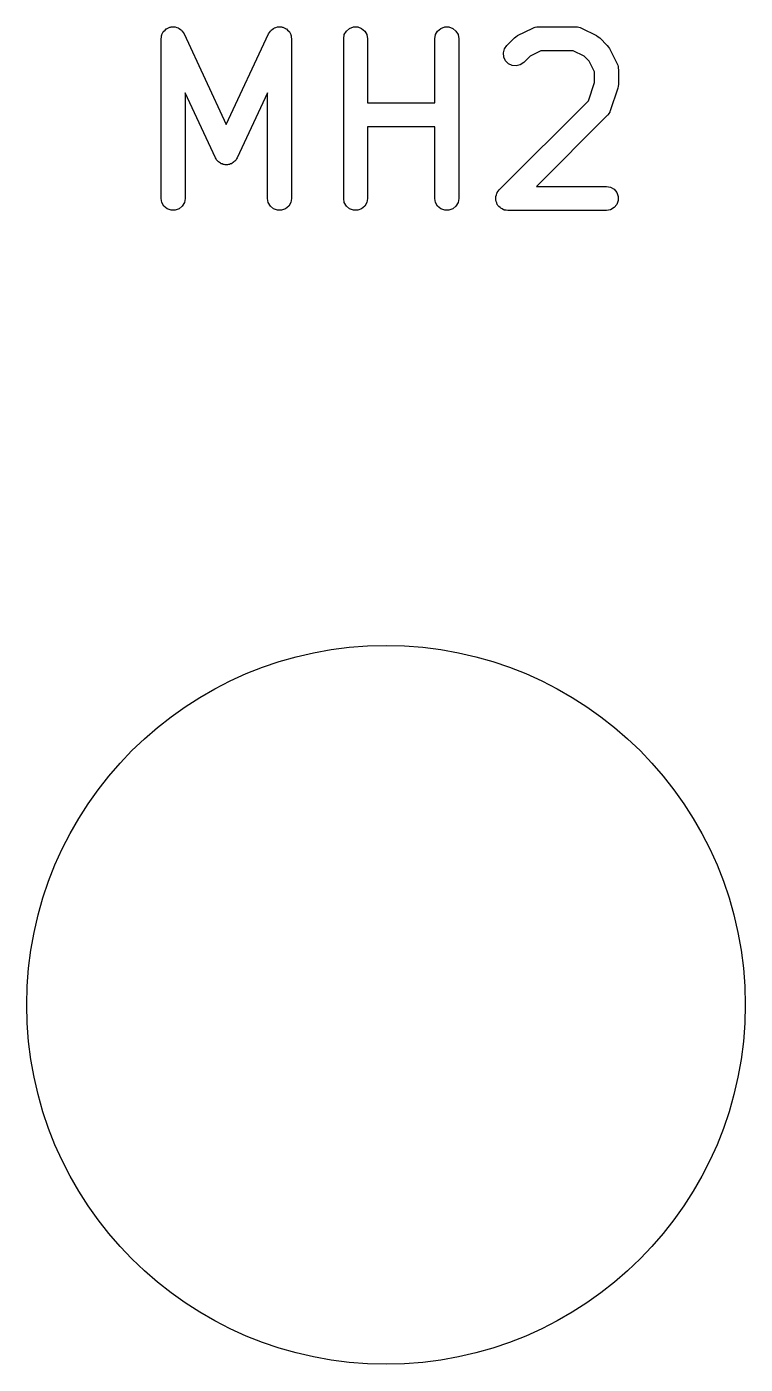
# Model space of a CAD drawing. Extents: x 84 to 159, y -171 to -32.
# Drawn here: x 105.7 to 110.2, y -45.05 to -36.68 of the extents above; entities that cross this region are included whole.
import ezdxf

# ---------------------------------------------------------------- set-up
doc = ezdxf.new("R2010")
doc.units = 0
doc.header["$MEASUREMENT"] = 0
doc.layers.add('BLACK', color=7, linetype='CONTINUOUS')

msp = doc.modelspace()

# ---------------------------------------------------------------- linework, layer by layer
at = {"layer": 'BLACK', "linetype": 'CONTINUOUS'}
for p, q in [((106.542, -36.7514), (106.543, -36.7417)), ((106.542, -37.7514), (106.542, -36.7514)), ((106.543, -36.7417), (106.544, -36.732)), ((106.544, -36.732), (106.546, -36.729)), ((106.546, -36.7257), (106.551, -36.7172)), ((106.546, -36.729), (106.546, -36.7257)), ((106.551, -36.7172), (106.555, -36.7084)), ((106.555, -36.7084), (106.558, -36.706)), ((106.558, -36.706), (106.559, -36.7032)), ((106.559, -36.7032), (106.567, -36.6969)), ((106.567, -36.6969), (106.574, -36.69)), ((106.574, -36.69), (106.577, -36.6886)), ((106.577, -36.6886), (106.579, -36.6864)), ((106.579, -36.6864), (106.588, -36.6831)), ((106.588, -36.6831), (106.597, -36.6789)), ((106.597, -36.6789), (106.601, -36.6787)), ((106.601, -36.6787), (106.604, -36.6775)), ((106.604, -36.6775), (106.613, -36.6775)), ((106.613, -36.6775), (106.623, -36.6767)), ((106.623, -36.6767), (106.626, -36.6775)), ((106.626, -36.6775), (106.63, -36.6775)), ((106.63, -36.6775), (106.639, -36.6809)), ((106.639, -36.6809), (106.648, -36.6834)), ((106.648, -36.6834), (106.651, -36.6853)), ((106.651, -36.6853), (106.654, -36.6864)), ((106.654, -36.6864), (106.662, -36.6927)), ((106.662, -36.6927), (106.67, -36.6983)), ((106.67, -36.6983), (106.672, -36.701)), ((106.672, -36.701), (106.674, -36.7032)), ((106.674, -36.7032), (106.679, -36.7116)), ((106.679, -36.7116), (106.685, -36.7197)), ((106.685, -36.7197), (106.95, -37.2883)), ((106.95, -37.2883), (107.215, -36.7197)), ((107.215, -36.7197), (107.221, -36.7116)), ((107.221, -36.7116), (107.226, -36.7032)), ((107.226, -36.7032), (107.228, -36.701)), ((107.228, -36.701), (107.23, -36.6983)), ((107.23, -36.6983), (107.238, -36.6927)), ((107.238, -36.6927), (107.246, -36.6864)), ((107.246, -36.6864), (107.249, -36.6853)), ((107.249, -36.6853), (107.252, -36.6834)), ((107.252, -36.6834), (107.261, -36.6809)), ((107.261, -36.6809), (107.27, -36.6775)), ((107.27, -36.6775), (107.274, -36.6775)), ((107.274, -36.6775), (107.277, -36.6767)), ((107.277, -36.6767), (107.287, -36.6775)), ((107.287, -36.6775), (107.296, -36.6775)), ((107.296, -36.6775), (107.299, -36.6786)), ((107.299, -36.6786), (107.303, -36.6789)), ((107.303, -36.6789), (107.312, -36.6831)), ((107.312, -36.6831), (107.321, -36.6864)), ((107.321, -36.6864), (107.323, -36.6886)), ((107.323, -36.6886), (107.326, -36.69)), ((107.326, -36.69), (107.333, -36.6969)), ((107.333, -36.6969), (107.341, -36.7032)), ((107.341, -36.7032), (107.342, -36.706)), ((107.342, -36.706), (107.345, -36.7084)), ((107.345, -36.7084), (107.349, -36.7173)), ((107.349, -36.7173), (107.354, -36.7257)), ((107.354, -36.7257), (107.354, -36.729)), ((107.354, -36.729), (107.356, -36.732)), ((107.356, -36.732), (107.357, -36.7417)), ((107.357, -36.7417), (107.358, -36.7514)), ((107.358, -36.7514), (107.358, -37.7514)), ((107.685, -36.7514), (107.689, -36.7257)), ((107.685, -37.7514), (107.685, -36.7514)), ((107.689, -36.7257), (107.702, -36.7032)), ((107.702, -36.7032), (107.722, -36.6864)), ((107.722, -36.6864), (107.746, -36.6775)), ((107.746, -36.6775), (107.773, -36.6775)), ((107.773, -36.6775), (107.797, -36.6864)), ((107.797, -36.6864), (107.817, -36.7032)), ((107.817, -36.7032), (107.83, -36.7257)), ((107.83, -36.7257), (107.835, -36.7514)), ((107.835, -36.7514), (107.835, -37.1526)), ((108.256, -36.7514), (108.26, -36.7257)), ((108.256, -37.1526), (108.256, -36.7514)), ((108.26, -36.7257), (108.273, -36.7032)), ((108.273, -36.7032), (108.293, -36.6864)), ((108.293, -36.6864), (108.318, -36.6775)), ((108.318, -36.6775), (108.344, -36.6775)), ((108.344, -36.6775), (108.368, -36.6864)), ((108.368, -36.6864), (108.388, -36.7032)), ((108.388, -36.7032), (108.401, -36.7257)), ((108.401, -36.7257), (108.406, -36.7514)), ((108.406, -36.7514), (108.406, -37.7514)), ((108.706, -36.7936), (108.754, -36.746)), ((108.754, -36.746), (108.764, -36.7391)), ((108.764, -36.7391), (108.774, -36.7319)), ((108.774, -36.7319), (108.869, -36.6843)), ((108.869, -36.6843), (108.873, -36.6831)), ((108.873, -36.6831), (108.877, -36.6809)), ((108.877, -36.6809), (108.885, -36.6794)), ((108.885, -36.6794), (108.894, -36.6769)), ((108.894, -36.6769), (108.898, -36.6771)), ((108.898, -36.6771), (108.902, -36.6764)), ((108.902, -36.6764), (109.14, -36.6764)), ((109.14, -36.6764), (109.145, -36.6771)), ((109.145, -36.6771), (109.149, -36.6769)), ((109.149, -36.6769), (109.157, -36.6794)), ((109.157, -36.6794), (109.166, -36.6809)), ((109.166, -36.6809), (109.17, -36.6831)), ((109.17, -36.6831), (109.174, -36.6843)), ((109.174, -36.6843), (109.269, -36.7319)), ((109.269, -36.7319), (109.279, -36.7391)), ((109.279, -36.7391), (109.289, -36.746)), ((109.289, -36.746), (109.336, -36.7936)), ((108.685, -36.8401), (108.692, -36.8149)), ((108.692, -36.8149), (108.706, -36.7936)), ((108.92, -36.8264), (108.852, -36.8606)), ((109.123, -36.8264), (108.92, -36.8264)), ((109.191, -36.8606), (109.123, -36.8264)), ((109.336, -36.7936), (109.343, -36.8034)), ((109.343, -36.8034), (109.35, -36.8131)), ((109.35, -36.8131), (109.398, -36.9083)), ((108.687, -36.866), (108.685, -36.8401)), ((108.698, -36.8896), (108.687, -36.866)), ((108.717, -36.9081), (108.698, -36.8896)), ((108.74, -36.9191), (108.717, -36.9081)), ((108.766, -36.9213), (108.74, -36.9191)), ((108.791, -36.9146), (108.766, -36.9213)), ((108.813, -36.8997), (108.791, -36.9146)), ((108.852, -36.8606), (108.813, -36.8997)), ((109.222, -36.891), (109.191, -36.8606)), ((109.256, -36.9596), (109.222, -36.891)), ((109.398, -36.9083), (109.399, -36.9125)), ((109.399, -36.9125), (109.401, -36.9162)), ((109.401, -36.9162), (109.403, -36.9249)), ((109.256, -37.0249), (109.256, -36.9596)), ((109.403, -36.9249), (109.405, -36.9333)), ((109.405, -36.9333), (109.405, -36.9376)), ((109.405, -36.9376), (109.406, -36.9419)), ((109.406, -36.9419), (109.406, -37.0371)), ((106.882, -37.4974), (106.692, -37.0894)), ((106.692, -37.0894), (106.692, -37.7514)), ((107.208, -37.0894), (107.018, -37.4974)), ((107.208, -37.7514), (107.208, -37.0894)), ((109.218, -37.1394), (109.256, -37.0249)), ((109.402, -37.0608), (109.354, -37.2037)), ((109.404, -37.0489), (109.402, -37.0608)), ((109.406, -37.0371), (109.404, -37.0489)), ((107.835, -37.1526), (108.256, -37.1526)), ((108.659, -37.6983), (109.218, -37.1394)), ((109.336, -37.233), (108.893, -37.6764)), ((109.339, -37.2294), (109.336, -37.233)), ((109.342, -37.2266), (109.339, -37.2294)), ((109.346, -37.2188), (109.342, -37.2266)), ((109.351, -37.2116), (109.346, -37.2188)), ((109.352, -37.2075), (109.351, -37.2116)), ((109.354, -37.2037), (109.352, -37.2075)), ((108.256, -37.3026), (107.835, -37.3026)), ((107.835, -37.3026), (107.835, -37.7514)), ((108.256, -37.7514), (108.256, -37.3026)), ((106.886, -37.5027), (106.882, -37.4974)), ((106.889, -37.5087), (106.886, -37.5027)), ((106.893, -37.5133), (106.889, -37.5087)), ((107.011, -37.5087), (107.007, -37.5133)), ((107.014, -37.5027), (107.011, -37.5087)), ((107.018, -37.4974), (107.014, -37.5027)), ((106.897, -37.5187), (106.893, -37.5133)), ((106.902, -37.5225), (106.897, -37.5187)), ((106.907, -37.5271), (106.902, -37.5225)), ((106.913, -37.5299), (106.907, -37.5271)), ((106.918, -37.5336), (106.913, -37.5299)), ((106.925, -37.5353), (106.918, -37.5336)), ((106.931, -37.5381), (106.925, -37.5353)), ((106.937, -37.5387), (106.931, -37.5381)), ((106.943, -37.5404), (106.937, -37.5387)), ((106.95, -37.5398), (106.943, -37.5404)), ((106.957, -37.5404), (106.95, -37.5398)), ((106.963, -37.5387), (106.957, -37.5404)), ((106.969, -37.5381), (106.963, -37.5387)), ((106.975, -37.5353), (106.969, -37.5381)), ((106.982, -37.5336), (106.975, -37.5353)), ((106.987, -37.5299), (106.982, -37.5336)), ((106.993, -37.5271), (106.987, -37.5299)), ((106.998, -37.5225), (106.993, -37.5271)), ((107.003, -37.5187), (106.998, -37.5225)), ((107.007, -37.5133), (107.003, -37.5187)), ((108.893, -37.6764), (109.331, -37.6764)), ((109.331, -37.6764), (109.357, -37.6809)), ((106.546, -37.777), (106.542, -37.7514)), ((106.692, -37.7514), (106.687, -37.777)), ((107.213, -37.777), (107.208, -37.7514)), ((107.358, -37.7514), (107.354, -37.777)), ((107.689, -37.777), (107.685, -37.7514)), ((107.835, -37.7514), (107.83, -37.777)), ((108.26, -37.777), (108.256, -37.7514)), ((108.406, -37.7514), (108.401, -37.777)), ((108.637, -37.7448), (108.638, -37.7417)), ((108.638, -37.7546), (108.637, -37.7448)), ((108.638, -37.7384), (108.641, -37.7291)), ((108.638, -37.7417), (108.638, -37.7384)), ((108.638, -37.7644), (108.638, -37.7546)), ((108.641, -37.7291), (108.644, -37.7197)), ((108.644, -37.7197), (108.646, -37.717)), ((108.646, -37.717), (108.647, -37.7139)), ((108.647, -37.7139), (108.653, -37.7064)), ((108.653, -37.7064), (108.659, -37.6983)), ((109.357, -37.6809), (109.379, -37.6939)), ((109.379, -37.6939), (109.396, -37.7139)), ((109.396, -37.7139), (109.405, -37.7384)), ((109.405, -37.7384), (109.405, -37.7644)), ((106.559, -37.7996), (106.546, -37.777)), ((106.579, -37.8163), (106.559, -37.7996)), ((106.604, -37.8252), (106.579, -37.8163)), ((106.63, -37.8252), (106.604, -37.8252)), ((106.654, -37.8163), (106.63, -37.8252)), ((106.674, -37.7996), (106.654, -37.8163)), ((106.687, -37.777), (106.674, -37.7996)), ((107.226, -37.7996), (107.213, -37.777)), ((107.246, -37.8163), (107.226, -37.7996)), ((107.27, -37.8252), (107.246, -37.8163)), ((107.296, -37.8252), (107.27, -37.8252)), ((107.321, -37.8163), (107.296, -37.8252)), ((107.341, -37.7996), (107.321, -37.8163)), ((107.354, -37.777), (107.341, -37.7996)), ((107.702, -37.7996), (107.689, -37.777)), ((107.722, -37.8163), (107.702, -37.7996)), ((107.746, -37.8252), (107.722, -37.8163)), ((107.773, -37.8252), (107.746, -37.8252)), ((107.797, -37.8163), (107.773, -37.8252)), ((107.817, -37.7996), (107.797, -37.8163)), ((107.83, -37.777), (107.817, -37.7996)), ((108.273, -37.7996), (108.26, -37.777)), ((108.293, -37.8163), (108.273, -37.7996)), ((108.318, -37.8252), (108.293, -37.8163)), ((108.344, -37.8252), (108.318, -37.8252)), ((108.368, -37.8163), (108.344, -37.8252)), ((108.388, -37.7996), (108.368, -37.8163)), ((108.401, -37.777), (108.388, -37.7996)), ((108.639, -37.7675), (108.638, -37.7644)), ((108.639, -37.7708), (108.639, -37.7675)), ((108.644, -37.7797), (108.639, -37.7708)), ((108.647, -37.7889), (108.644, -37.7797)), ((108.649, -37.7914), (108.647, -37.7889)), ((108.65, -37.7944), (108.649, -37.7914)), ((108.657, -37.8013), (108.65, -37.7944)), ((108.664, -37.8088), (108.657, -37.8013)), ((108.667, -37.8105), (108.664, -37.8088)), ((108.669, -37.8128), (108.667, -37.8105)), ((108.678, -37.817), (108.669, -37.8128)), ((108.686, -37.8219), (108.678, -37.817)), ((108.69, -37.8224), (108.686, -37.8219)), ((108.692, -37.8238), (108.69, -37.8224)), ((108.702, -37.8247), (108.692, -37.8238)), ((108.712, -37.8264), (108.702, -37.8247)), ((109.331, -37.8264), (108.712, -37.8264)), ((109.357, -37.8219), (109.331, -37.8264)), ((109.379, -37.8088), (109.357, -37.8219)), ((109.396, -37.7889), (109.379, -37.8088)), ((109.405, -37.7644), (109.396, -37.7889))]:
    msp.add_line(p, q, dxfattribs=at)
at = {"layer": 'BLACK'}
msp.add_circle((107.95, -42.799), 2.25, dxfattribs=at)

doc.saveas('drawing.dxf')
